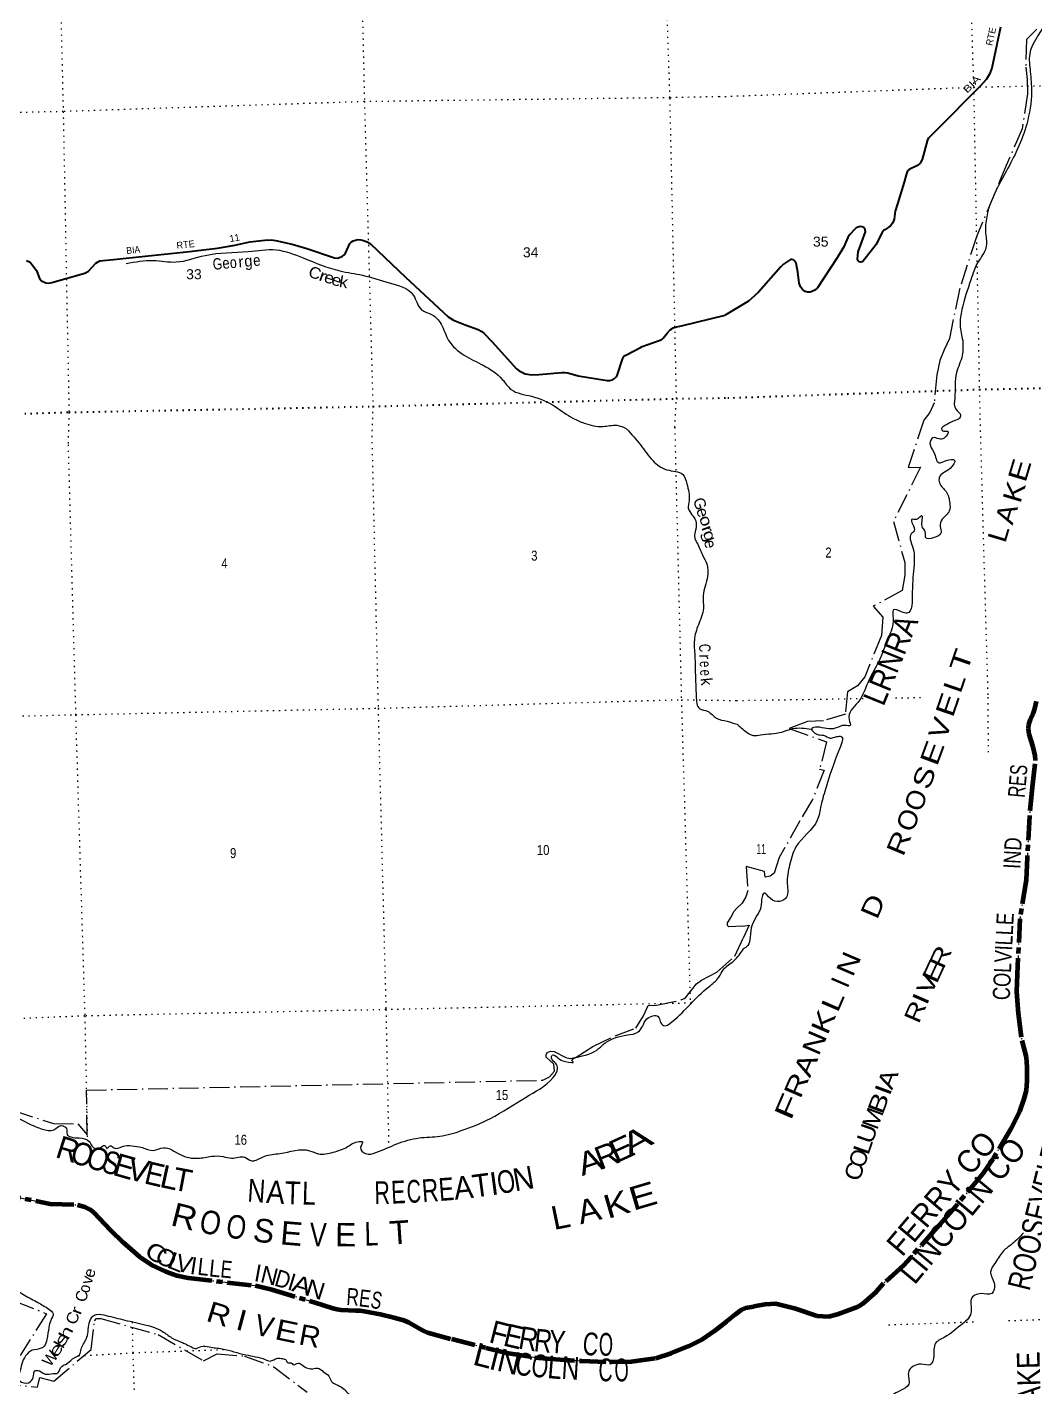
# Model space of a CAD drawing. Header units: feet. Extents: x 493183 to 745759, y 5472 to 195788.
# Drawn here: x 636282 to 653968, y 130156 to 154023 of the extents above; entities that cross this region are included whole.
import ezdxf
from ezdxf.enums import TextEntityAlignment as Align

# ---------------------------------------------------------------- set-up
doc = ezdxf.new("R2010")
doc.units = ezdxf.units.FT
doc.header["$LTSCALE"] = 70
for name, pattern in [('DASH_DOUBLE_DOT', [9.2, 5, -1.2, 0.3, -1.2, 0.3, -1.2]), ('DOT_DASHED', [7.7, 5, -1.2, 0.3, -1.2]), ('DOTTED', [1.5, 0.3, -1.2]), ('LONG_DASH_SHORT_DASH', [9.9, 6, -1.2, 1.5, -1.2])]:
    doc.linetypes.add(name, pattern=pattern)
for name, color, linetype, lineweight in [('11', 7, 'LONG_DASH_SHORT_DASH', 60), ('29', 7, 'Continuous', 25), ('39', 7, 'Continuous', 13), ('44', 7, 'DOT_DASHED', 13), ('6', 7, 'DOTTED', 25), ('7', 7, 'DOTTED', 13)]:
    doc.layers.add(name, color=color, linetype=linetype, lineweight=lineweight)
for name, color, linetype in [('12', 7, 'Continuous'), ('30', 7, 'Continuous'), ('41', 7, 'Continuous')]:
    doc.layers.add(name, color=color, linetype=linetype)

msp = doc.modelspace()

# ---------------------------------------------------------------- linework, layer by layer
at = {"layer": '11'}
for points in [[(653989.84, 142187.52), (653959.96, 142059.98), (653931.73, 141970.81), (653886.27, 141872.64), (653858.39, 141782.96), (653852.41, 141705.23), (653865.87, 141613.34), (653930.33, 141389.62), (653966.95, 141239.89), (653973.14, 141151.01)], [(653968.94, 141090.42), (653919.23, 140685.01), (653875.04, 140172.94), (653834.45, 139447.11), (653816.49, 139046.95), (653705.49, 138373.12), (653657.66, 137398.84), (653648.28, 137096.58), (653674.32, 136707.32), (653737.5, 136237.38), (653818.58, 135943.62), (653829.53, 135767.29), (653829.53, 135528.13), (653813.59, 135356.74), (653777.74, 135209.26), (653702.06, 134986.06), (653548.95, 134687.09), (653230.02, 134151.02), (653052.95, 133896.76), (652525.44, 133254.63), (652248.05, 132948.22), (651664.88, 132283.96), (651313.12, 131970.89), (651181.23, 131824.98), (650942.89, 131610.75), (650869.84, 131562.2), (650774.23, 131526.33), (650501.87, 131425.69), (650344.02, 131386.82), (650150.02, 131397.13), (649749.98, 131532.33), (649423.85, 131614.02), (649232.65, 131602.06), (649038, 131563.97)], [(635074.46, 133698.37), (636683.87, 133368.64), (637167.19, 133351.25), (637295.82, 133316.9), (637386.18, 133267.44), (637451.93, 133214.16), (637736.12, 132909.39), (637964.25, 132690.84), (638246.66, 132446.24), (638466.16, 132298.27), (638715.01, 132178.51), (638909.63, 132112.96), (639104.81, 132067.63), (640281.26, 131934.88), (640577.54, 131866.45), (641319.32, 131639.2), (641644.66, 131538.13), (641715.94, 131520.47), (641792.65, 131509.16), (642047.02, 131497.54), (642119.89, 131493), (642197.1, 131483.49), (642478.08, 131432.15), (642719.46, 131374.31), (642872.05, 131329.19), (642976.98, 131289), (643208.03, 131154.63), (643254.52, 131131.31), (643308.52, 131109.78), (643733.19, 130995.87), (644331.01, 130841.86)], [(644331.01, 130841.86), (644695.29, 130752.48), (645186.94, 130673.03), (645471.86, 130648.27), (646019.96, 130609.24), (646500.05, 130593.11), (646886.83, 130598.89), (647314.62, 130660.51), (647582.82, 130744.6), (647892.27, 130871.44), (648133.8, 130994.26), (648345.42, 131139.27), (648556.37, 131300.47), (648717.06, 131432.98), (648812.37, 131507.23), (648890.66, 131541.86), (649038, 131563.97)]]:
    msp.add_lwpolyline(points, dxfattribs=at)
at = {"layer": '29'}
for points in [[(653368.54, 154024.89), (653214.68, 153303.33), (653169.98, 153197.73), (653118.71, 153111.27), (653007.47, 152987.77), (652238.42, 152207.01), (652128.61, 152106.5), (652100.52, 152076.05), (652082.37, 152045.56), (651988.89, 151700.61), (651953.05, 151638.08), (651911.66, 151595.74), (651760.6, 151527.06), (651735.37, 151499.89), (651707.28, 151431.97), (651675.22, 151303.16), (651557.97, 150919.81)], [(651557.97, 150919.81), (651518.67, 150791.31), (651501.31, 150654.39), (651476.9, 150590.78), (651433.43, 150534.94), (651332.78, 150467.02), (651318.73, 150457.65), (651290.87, 150420.43), (651262.56, 150375.68), (651180.83, 150209.93), (650950.7, 149909.47), (650934.86, 149902.57), (650916.14, 149895.54), (650885.71, 149902.57), (650866.98, 149921.31), (650854.43, 149953.08), (650870.32, 150082.41), (650993.38, 150429.55), (650992.9, 150462.41), (650984.02, 150488.1), (650974.65, 150499.81), (650936.48, 150521.23), (650904.43, 150523.23), (650883.37, 150518.55), (650834.34, 150498.23), (650806.13, 150476.39), (650719.52, 150385.05), (650684.47, 150332.93), (650617.37, 150165.92), (650500.68, 149973.35), (650150.96, 149446.01), (650108.6, 149408.39), (650043.06, 149377.94), (650017.31, 149370.91), (649977.52, 149370.91), (649937.09, 149385.64), (649888.58, 149420.1), (649855.81, 149464.6), (649829.42, 149529.62), (649806.83, 149724.31), (649778.57, 149881.49), (649759.84, 149914.28), (649743.59, 149927.93), (649731.75, 149937.7), (649701.32, 149944.73), (649677.92, 149944.73), (649642.87, 149923.09), (649558.54, 149862.76), (649509.13, 149818.65), (649118.5, 149373.26), (649050.62, 149307.68), (648940.61, 149216.34), (648535.18, 148965.96)], [(636270.62, 149928.7), (636331.48, 149895.91), (636368.18, 149851.69), (636442.78, 149752.78), (636500, 149610.18), (636533.21, 149569.76), (636607.67, 149535.24), (636663.84, 149530.55), (636717.26, 149539.53), (637291.13, 149703.87), (637360.18, 149740.24), (637487.74, 149881.86), (637557.99, 149923.39), (637799.4, 149946.64), (639128.97, 150083.65), (639621.57, 150144.44), (639928.85, 150199.27), (640191.8, 150253.14), (640455.61, 150284.69), (640567.96, 150289.38), (640642.86, 150280.01), (640933.1, 150214.43), (641189.93, 150137.8), (641675.03, 149975.29), (641726.56, 149970.86), (641766.35, 149980.22), (641817.84, 150003.65), (641845.34, 150025.17), (641869.34, 150055.17), (641948.08, 150224.38), (641977, 150254.25), (642005.09, 150270.64), (642047.22, 150287.04), (642085.74, 150293.66), (642136.16, 150291.72), (642187.66, 150280.01), (642250.85, 150254.25), (642300.84, 150223.88), (642559.87, 149978.14), (642923.76, 149632.12), (643673.95, 148935.68), (643763.63, 148880.15), (643970.88, 148800.16), (644198.35, 148716.57), (644263.78, 148682.74), (644305.91, 148645.27), (644442.66, 148500.67), (644867.65, 148026.97), (644914.79, 147988.1), (645022.13, 147937.97), (645139.96, 147918.54), (645265.55, 147923.92), (645668.14, 147961.39), (645724.31, 147961.4), (645770.15, 147954.13), (645950.54, 147905.72), (646461.6, 147818.53), (646508.61, 147821.17), (646557.57, 147834.93), (646590.34, 147853.66), (646613.74, 147877.08), (646635.83, 147908.33), (646728.69, 148195.77), (646741.31, 148220.2), (646756.52, 148240.1), (646776.42, 148257.67), (646799.66, 148273.68), (647044.97, 148401.56), (647074.84, 148415.76), (647374.44, 148523.49), (647408.38, 148536.37), (647426.95, 148548.44), (647442.32, 148564.48), (647513.54, 148650.8), (647566.38, 148709.69), (647594.47, 148730.77), (647618.47, 148743.51), (647679.9, 148763.56), (647766.82, 148782.87), (648535.18, 148965.96)]]:
    msp.add_lwpolyline(points, dxfattribs=at)
at = {"layer": '39'}
for points in [[(649678.86, 170531.84), (649812.82, 170497.84), (649945.54, 170319.98), (650083.26, 170217.27), (650201.69, 170309.2), (650295.18, 170414.89), (650375.39, 170298.19), (650468.24, 170163.71), (650866.79, 169660.87), (651087.69, 169231.5), (651236.49, 168852.46), (651342.53, 168421.71), (651449.33, 167966.76), (651589.57, 167407.87), (651716.59, 166820.32), (651810.78, 166316.57), (651981.16, 165500.25), (651971.43, 165358.7), (651875.3, 165273.12), (651980.49, 165130.92), (652121.16, 164949.42), (652252.39, 164551.7), (652437.56, 163973.95), (652452.06, 163831.09), (652401.3, 163712.55), (652371.07, 163647.07), (652491.26, 163606.23), (652573.55, 163487.58), (652672.59, 163218.06), (652825.33, 162776.58), (652972.08, 162268.33), (652991.2, 162040.85), (652949.17, 161835.78), (652913.04, 161178.84), (652964.15, 160568.88), (653002.26, 160249.13), (652891.95, 160100.57), (652769.25, 159961.73), (652497.04, 159899.2), (652391.28, 159799.21), (652401.64, 159724.85), (652500.58, 159719.7), (652555.87, 159626.48), (652668.96, 159619.73), (652892.58, 159884.66), (653058.95, 159980.38), (653143.1, 159801.24), (653318.6, 159275.68), (653410.64, 158711.32), (653346.01, 158519.71), (653245, 158526.82), (653203.54, 158563.93), (653103.65, 158534.75), (653034.37, 158558.94), (653004.98, 158792.16), (652892.03, 158859.46), (652677.63, 158687.64), (652633.89, 158472.43), (652699.56, 158369.43), (652861.86, 158335.89), (652908.2, 158206.08), (652943.79, 158098.16), (653023.44, 157999.61), (653230.84, 157876.58), (653341.3, 157694.18), (653247.17, 157544.08), (653276.49, 157312.87), (653469.22, 156947.24), (653614.5, 156616.53), (653632.02, 156245.72), (653689.79, 155615.77), (653600.5, 155439.58), (653566.87, 155353.83), (653719.77, 155233.23), (653881.37, 154961.53), (654134.9, 154650.16), (654237.23, 154404.96), (654027.57, 153884.16), (653878.56, 153552.83), (653888.16, 153242.33), (653909.15, 152889.79), (653825.9, 152322.27), (653666.05, 151885.68), (653470.27, 151502.51), (653105.05, 150406), (653110.89, 150151.89), (652973.43, 149903.65), (652846.09, 149589.1), (652686.83, 149067.77), (652656.99, 148794.45), (652703.73, 148521.37)], [(638021.15, 149876.23), (638497.84, 149928.27), (638895.81, 149901.67), (639407.23, 150017.15), (640161.82, 150086.09), (640651.21, 150114.22), (641128.68, 149972.47), (641769.61, 149745.9), (642168.84, 149668.87), (642638.06, 149535), (643058.84, 149321.21), (643204.38, 149064.35), (643388.09, 148975.98), (643545.44, 148812.27), (643679.65, 148524.85), (643954.35, 148265.09), (644285.49, 148087.46), (644620.35, 147841.29), (644778.05, 147663.46), (645131.92, 147544.94), (645549.88, 147363.38), (645861.52, 147159.03), (646059.29, 147073.03), (646389.49, 147014.49), (646628.99, 147034.48), (646803.22, 146973.55)], [(652703.73, 148521.37), (652693.65, 148260.74), (652596.01, 147963.22), (652561.7, 147508.14), (652585.94, 147311.08), (652665.65, 147210.52), (652631.27, 147140.47)], [(652633.75, 147145.52), (652364.1, 147014.24), (652330.84, 146977.05), (652350.09, 146937.24), (652441.06, 146929.58), (652375.87, 146806.86), (652283.38, 146796.33), (652179.98, 146815.75), (652128.29, 146715.56), (652194.99, 146564.1), (652284.87, 146376.95), (652410.9, 146414.59), (652559.98, 146420.59), (652483.26, 146277.39), (652291.87, 146123.07), (652294.65, 146022.32), (652409.72, 145872.14), (652475.8, 145670.25), (652467.49, 145532.91), (652342.5, 145384.39), (652305.69, 145256.38), (652322.69, 145151.98), (652186.12, 145057.59), (652057.02, 145058.18), (652043.78, 145172.76), (651997.55, 145240.09), (651988.5, 145348.74), (651985.83, 145445.45), (651932.42, 145407.73), (651890.76, 145382.42), (651806.11, 145380.16), (651822.33, 145303.97), (651851.97, 145179.75), (651798.95, 145127.92), (651821.13, 144908.72), (651848.22, 144584.8), (651817.05, 144106.08), (651722.3, 143738.58), (651630.94, 143760.34), (651488.75, 143796.87), (651480.88, 143643.42), (651399.35, 143308.53), (651221.68, 142876.31), (651058.81, 142565.47), (650861.95, 142171.05), (650708.94, 141868.54), (650725.99, 141762.12), (650637.14, 141765.8), (650465.04, 141716.85), (650313.93, 141710.8), (650151.86, 141736.72), (650053.77, 141709.91), (650141.2, 141611.42), (650260.72, 141592.43), (650372.96, 141545.01), (650491.26, 141570.35), (650567.85, 141572.39), (650543.29, 141366.06), (650303.93, 140684.17), (650214.12, 140357.13), (650150.52, 140103.39), (649774.21, 139633.6), (649664.03, 139314.08), (649622.64, 138986.32), (649593.53, 138725.43), (649449.7, 138675.21), (649287.87, 138765.66), (649215.66, 138824.23), (649181.21, 138756.77), (649161.7, 138586.87), (649007.23, 138264.15), (648970.79, 138049.44), (648929, 137901.13), (648854.33, 137844.15)], [(646803.22, 146973.55), (647045.37, 146689.93), (647261.14, 146414.55), (647510.55, 146252.93), (647788.3, 146172.67), (647860.58, 146006.91), (647899.45, 145717.32), (647886.55, 145577.82), (647949.57, 145464.3), (648016.53, 145354.9), (648014.19, 145193.46), (647992.58, 145082), (648037.4, 144972.09), (648134.94, 144758.5), (648211.06, 144600.91), (648224.21, 144379.3), (648147.22, 144048.67), (648150.39, 143822.79), (648062.4, 143532.25), (647992.03, 143264.32), (648000.29, 142992.16), (648011.28, 142601.04), (648024.55, 142286.64), (648090.21, 142058.19), (648222.11, 142014.87), (648377.91, 141895.45), (648566.49, 141839.33), (648645.6, 141814.95), (648742.54, 141786.43)], [(630196.43, 146501.13), (630219.23, 146242.69), (630360.92, 146036.19), (630453.79, 145850.74), (630452.64, 145550.12), (630465.09, 145358.76), (630588.15, 145174.02), (630732.8, 145013.98), (630840.52, 144883.35), (630781.71, 144813.39), (630565.8, 144919.3), (630441.79, 144882.11), (630317.72, 144760.19), (630311.43, 144507.87), (630367.79, 144158.16), (630433.15, 143855.06), (630653.39, 143823.89), (630846.55, 143743.67), (630880.4, 143585.08), (630881.81, 143435.83), (630996.36, 143271.06), (631102.05, 143229.15), (631202.51, 143239.56), (631263.1, 143144.14), (631287.47, 143047.87), (631231.66, 143022.36), (631165.91, 143079.33), (631029.64, 143049.93), (630875.32, 143104.83), (630673.94, 143279.67), (630478.46, 143285.2), (630321.16, 143206.88), (630284.7, 143040.61), (630348.88, 142876.68), (630365.63, 142673.31), (630409.02, 142450.4), (630497.72, 142095.39), (630584.19, 141750.42), (630648, 141602.62), (630682.24, 141339.14), (630743.44, 141042), (630857.35, 140729.94), (630902.14, 140533.28), (630890.83, 140411.98), (631001.81, 140226.95), (631109.01, 140031.75), (631219.51, 139780.14), (631224.3, 139659.21), (631369.46, 139476.99), (631538.37, 139400.24), (631685.2, 139320.96), (631665.88, 139197.44), (631491.87, 139144.97), (631538.84, 139029.05), (631707.39, 138792.92), (631850.75, 138513.83), (631866.3, 138187.38), (631975.15, 138095.1), (632055.16, 137943.65), (632158.98, 137720.12), (632248.54, 137591.08), (632352.26, 137547.1), (632410.79, 137453.65), (632503.32, 137371.08), (632567.22, 137219.25), (632753.65, 136993.62), (632946.61, 137010.23), (633071.43, 137099.89), (633156.24, 137089.77), (633191.37, 136963.49), (633170.27, 136829.85), (633260.78, 136747.23), (633360.56, 136699.13), (633589.57, 136549.14), (633676.4, 136363.55), (633757.4, 136256.5), (633934.51, 136173.88), (634116.2, 136067.17), (634280.72, 136006.45), (634399.11, 135849.84), (634625.89, 135796.63), (634812.74, 135728.37), (634865.56, 135620.66), (634861.51, 135533.82), (634967.73, 135556.47), (635120.04, 135501.52), (635396.36, 135308.25), (635580.85, 135167.31), (635667.28, 135086.61), (635921.81, 134965.46), (636282.25, 134792.31)], [(648742.54, 141786.43), (648894.57, 141659.95), (649024.78, 141589.81), (649155, 141599.83), (649525.61, 141649.93), (649715.92, 141710.05), (649876.18, 141720.07), (650043.34, 141702.54)], [(636282.25, 134792.31), (636424.77, 134725.03), (636546.6, 134681.47), (636752.33, 134668.12), (636879.53, 134741.69), (636971.36, 134689.37), (636981.63, 134592.77), (637047.25, 134541.85), (637196.61, 134527.18), (637369.28, 134462.62), (637438.06, 134361.34), (637525.5, 134325.05), (637584.86, 134370.82), (637651.01, 134384.47), (637680.21, 134340.77), (637743.55, 134388.65), (637800.84, 134349.63), (637951.29, 134375.34), (638118.17, 134387.3), (638300.16, 134355.24), (638492.63, 134305.26), (638672.82, 134351.83), (638967.6, 134231.62), (639279.2, 134168.28), (639516.06, 134202.06), (639719.55, 134198.74), (639869.24, 134169.95), (640102.5, 134185.48), (640218.66, 134125.66), (640298.99, 134135.6), (640450.44, 134205.71), (640717.22, 134252.29), (641239.73, 134300.8), (641389.98, 134247.82), (641653.2, 134274.13), (641900.75, 134368.68), (642079.96, 134457.59), (642166.66, 134453.56), (642132.6, 134357.95), (642217.63, 134251), (642402.53, 134267.42), (642771.57, 134421.28), (643159.89, 134525.17), (643525.72, 134555.9), (643902.1, 134653.45), (644412.76, 134867.11), (645028.59, 135236.54), (645515.97, 135586.84), (645588.89, 135743.88), (645560.69, 135831.99), (645484.04, 135925.02), (645496.97, 135975.75), (645596.62, 135933.7), (645731.13, 135864.21), (645864.12, 135861.26), (645857.99, 135865.16), (646138.93, 135996.79), (646428.45, 136193.18), (646815.94, 136333.36), (647006.05, 136386.21), (647080.36, 136482.77), (647159.92, 136613.74), (647356.35, 136654.63), (647394.52, 136570.8), (647448.57, 136497.41), (647598.15, 136561.43), (647923.23, 136875.66), (648244.56, 137177.7), (648423.89, 137349.33), (648501.44, 137480.25), (648689.14, 137637.95), (648855.46, 137845.57)], [(631484.97, 133744.26), (631551.33, 133661.07), (631580.28, 133540.71), (631659.63, 133417.48), (631667.39, 133343.02), (631769.3, 133377.68), (631935.53, 133417.87), (632091.59, 133375.11), (632215.25, 133339.67), (632376.9, 133228.45), (632627.45, 133105.19), (633006.88, 132894.15), (633303.72, 132771.96), (633655.25, 132723.68), (634060.34, 132710.95), (634113.53, 132762.62), (634170.61, 132820.44), (634300.45, 132779.09), (634337.56, 132741.63), (634474.99, 132720.63), (634568.83, 132668.35), (634657.1, 132595.77), (634759.7, 132600.18), (634890.61, 132512.45), (634972.93, 132435.69), (635023.16, 132440.9), (635089.49, 132446.49), (635214.12, 132368.7), (635351.32, 132182.27), (635408.63, 132054.49), (635520.78, 131994.57), (635645.09, 131930.9), (635960.25, 131887.82), (636236.96, 131765.17), (636467.47, 131637.4), (636663.52, 131518.92), (636735.82, 131439.91), (636696.24, 131321.98), (636662.79, 131200.15), (636627.39, 130987.5), (636579.8, 130867.36), (636530.27, 130831.91), (636371.95, 130797.95), (636255.36, 130700.42), (636186.14, 130557.58), (636145.24, 130409.36), (636116.81, 130332.03), (636183.39, 130238.77), (636336.32, 130244.36), (636394.25, 130352.63), (636418.52, 130435.91), (636497.12, 130433.71), (636597.04, 130379.56), (636739.82, 130388.94), (636810.22, 130392.6), (636868.47, 130486.76), (636983.41, 130568.12), (637116.01, 130670.07), (637201.49, 130718.47), (637227.45, 130815.91), (637318.03, 130993.53), (637370.01, 131273.15), (637431.69, 131393.61), (637501.45, 131425.5), (637668.98, 131409.24), (637993.07, 131328.04), (638369.68, 131240), (638656.18, 131129.68), (638817.83, 131018.46), (639007.11, 130932.09), (639045.77, 130914.84), (639151.73, 130860.83), (639224.98, 130828.24), (639334.9, 130865.1), (639474.07, 130856.25), (639704.41, 130823.29), (640117.67, 130717.95), (640457.91, 130635.11), (640545.11, 130608.9), (640674.88, 130658.33), (640763.68, 130650.32), (640826.68, 130625.56), (640860.04, 130575.9), (640914.39, 130577.17), (640945.27, 130547.63), (641041.38, 130572.07), (641112.71, 130535.4), (641208.61, 130481.15), (641297.41, 130473.14), (641381.72, 130485.19), (641479.95, 130416.88)], [(653766.97, 132860.01), (653572.71, 132665.37), (653420.74, 132544.37), (653277.15, 132338.89), (653191.07, 132169.23), (653259.55, 131953.29), (653211.43, 131796.74), (653023.94, 131793.75), (652851.2, 131694.37), (652848.66, 131567.27), (652847.85, 131450.3), (652666.25, 131233.73), (652331.92, 130996.95), (652244.63, 130944.21), (652192.68, 130706.91), (652132.69, 130541.98), (651971.01, 130553.79), (651749.28, 130402.7), (651754.78, 130203.22), (651610.59, 130092.5), (651321.62, 129893.23), (651158.38, 129669.09), (651230.17, 129479.44), (651275.95, 129428.24), (651183.95, 129326.98), (651156.55, 129223.41), (651212.13, 128890.17), (651352.54, 128625.73), (651612.95, 128471.36), (651863.83, 128223.99), (652052.25, 128120.13), (652497.56, 127623.87), (652625.23, 127455.88), (652695.49, 127467.84), (652734.82, 127577.77), (652806.5, 127392.16), (652758.87, 127217.47), (652663.65, 127233.08), (652621.43, 127227.92), (652726.99, 127057.33)], [(641479.95, 130416.88), (641578.28, 130344.53), (641624.79, 130248.78), (641702.48, 130198.14), (641824.87, 130130.39), (641973.41, 129976.5), (642116.43, 129887.04), (642387.17, 129848.98), (642760.59, 129724.55), (643103.73, 129603.45), (643270.26, 129542.78), (643327.87, 129489.65), (643479.25, 129475.03), (643658.31, 129307.73), (643782.09, 129179.49), (643952.44, 129040.23), (644202.17, 128864.5), (644206.2, 128864.59), (644376.85, 128799.98), (644738.73, 128564.33), (645056.55, 128317.55), (645122.63, 128246.47), (645223.55, 128236.72), (645418.31, 128174.69), (645705.15, 128137.01), (646111.43, 127985.1), (646455.55, 127908.4), (646658.83, 127826.4), (646755.52, 127737.87), (646825.02, 127693.1), (647053.42, 127744.83), (647242.97, 127821.88), (647380.12, 127812.98), (647568.17, 127867.8), (647719.83, 127841.08), (647932.91, 127858.16), (648121.29, 127898.87), (648266.61, 127972.87), (648438.62, 127936.54), (648611.29, 127871.98), (648872.08, 127740.88), (649062.01, 127626.29), (649154.11, 127544.51)]]:
    msp.add_spline(points, degree=3, dxfattribs=at)
at = {"layer": '44'}
for points in [[(654005.6, 153987.73), (653824.97, 153805.82), (653807.64, 153323.43), (653836.54, 153105.65), (653842.02, 152854.54), (653743.71, 152237.4), (653466.04, 151596.29), (652949.71, 150359.33), (652644.53, 149417.54), (652470.02, 148557.53), (652377.05, 148357.91), (652300.96, 148169.94), (652246.75, 147917.77), (652202.47, 147431.44), (652124.17, 147259.11), (652018.76, 147124.33)], [(652018.76, 147124.33), (651744.2, 146291.01), (651959.59, 146298.57), (651489.06, 145345.28), (651683.97, 144624.47), (651683.88, 144404.88), (651640.88, 144131.96), (651132.22, 143858.59), (651300.7, 143666.99), (651277.25, 143342.12), (650982.39, 142618.31), (650857.66, 142460.37), (650679.12, 142353.6), (650643.26, 141966.01), (650259.45, 141846.55), (649975.5, 141836.11), (649654.31, 141712.02), (650312.53, 141480.84), (650191.66, 141000.95), (650268.76, 140982.54), (650067.1, 140464.29), (649843.39, 140090.59), (649481.83, 139447.86), (649390.53, 139171.83), (649323.82, 139121.78), (649235.19, 139101.84), (649222.44, 139200.27), (648903.47, 139291.78), (648929.03, 138869.31), (648896.8, 138758.79), (648833.42, 138644.18)], [(648844.99, 138243.85), (648598.77, 138232.17), (648574.83, 138255.8), (648574.79, 138300.06), (648628.98, 138381.65), (648690.1, 138505.62), (648736.61, 138559.55), (648833.42, 138644.18)], [(648844.99, 138243.85), (648951.6, 138259.66), (648851.15, 138030.76)], [(645334.12, 135537.14), (645448.39, 135596.68), (645539.29, 135696.3), (645527.89, 135820.78), (645393.76, 135940.68), (645390.22, 135982.27), (645411.56, 136027.54), (645470.2, 136047.74), (645534.07, 136040.15), (645734.14, 135939.73), (645811.93, 135916.79), (645919.37, 135941.58), (646208.38, 136128.64), (646604.07, 136317.92), (646964.98, 136452.16), (647100.15, 136668.2), (647183.85, 136850.97), (647330.68, 136858.06), (647762.31, 136946.24), (647830.91, 136979.12), (648031.58, 137230.71), (648118.58, 137295.45), (648386.63, 137433.23), (648703.29, 137715.4), (648851.15, 138030.75)], [(636043.9, 135007.52), (636742.91, 134776.7), (637172.07, 134769.56), (637336.03, 134578.13), (637325.12, 135363.86), (645334.12, 135537.14)], [(635074.46, 133698.37), (636683.87, 133368.64), (637167.19, 133351.25), (637295.82, 133316.9), (637386.18, 133267.44), (637451.93, 133214.16), (637736.12, 132909.39), (637964.25, 132690.84), (638246.66, 132446.24), (638466.16, 132298.27), (638715.01, 132178.51), (638909.63, 132112.96), (639104.81, 132067.63), (640281.26, 131934.88), (640577.54, 131866.45), (641319.32, 131639.2), (641644.66, 131538.13), (641715.94, 131520.47), (641792.65, 131509.16), (642047.02, 131497.54), (642119.89, 131493), (642197.1, 131483.49), (642478.08, 131432.15), (642719.46, 131374.31), (642872.05, 131329.19), (642976.98, 131289), (643208.03, 131154.63), (643254.52, 131131.31), (643308.52, 131109.78), (643733.19, 130995.87), (644331.01, 130841.86)], [(635062.07, 132050.33), (636623.2, 131439.21), (636157.63, 130703.37)], [(644388.54, 130827.21), (645035.34, 130690.48), (645672.51, 130632.26), (646093.7, 130605.42), (646539.05, 130592.45), (647048.92, 130614.63), (647378.05, 130677.03), (647666.82, 130777.16), (647957.79, 130901.34), (648278.16, 131090.48), (648540.78, 131288.34), (648766.47, 131473.89), (648881.79, 131539.26), (649037.98, 131564.55)], [(635817.15, 130220.62), (636461.82, 130147.06), (636504.2, 130322.38), (636749.64, 130257.1), (637407.39, 130811.89), (637464.32, 131315.95), (637496.69, 131357.98), (637571.99, 131356.41), (638578.51, 131073.67), (639378.39, 130611.62), (639614.48, 130735.54), (640095.16, 130695.94), (640609.76, 130509.2), (641031.16, 130187.47), (641193.58, 130064.13)]]:
    msp.add_lwpolyline(points, dxfattribs=at)
at = {"layer": '44', "linetype": 'DASH_DOUBLE_DOT'}
for points in [[(653989.84, 142187.52), (653959.96, 142059.98), (653931.73, 141970.81), (653886.27, 141872.64), (653858.39, 141782.96), (653852.41, 141705.23), (653865.87, 141613.34), (653930.33, 141389.62), (653966.95, 141239.89), (653973.14, 141151.01)], [(653968.94, 141090.42), (653919.23, 140685.01), (653875.04, 140172.94), (653834.45, 139447.11), (653816.49, 139046.95), (653705.49, 138373.12), (653657.66, 137398.84), (653648.28, 137096.58), (653674.32, 136707.32), (653737.5, 136237.38), (653818.58, 135943.62), (653829.53, 135767.29), (653829.53, 135528.13), (653813.59, 135356.74), (653777.74, 135209.26), (653702.06, 134986.06), (653548.95, 134687.09), (653230.02, 134151.02), (653052.95, 133896.76), (652525.44, 133254.63), (652248.05, 132948.22), (651664.88, 132283.96), (651313.12, 131970.89), (651181.23, 131824.98), (650942.89, 131610.75), (650869.84, 131562.2), (650774.23, 131526.33), (650501.87, 131425.69), (650344.02, 131386.82), (650150.02, 131397.13), (649749.98, 131532.33), (649423.85, 131614.02), (649232.65, 131602.06), (649037.98, 131564.55)]]:
    msp.add_lwpolyline(points, dxfattribs=at)
at = {"layer": '6'}
for points in [[(629838.92, 147069.9), (631724.87, 147109.79), (637015.19, 147263.5), (642349.14, 147365.79), (647678.2, 147502.28), (648577.07, 147516.04)], [(648577.07, 147516.04), (652994.3, 147664.2), (654910.06, 147704.67)]]:
    msp.add_lwpolyline(points, dxfattribs=at)
at = {"layer": '7'}
for p, q in [((651524.08, 142249.43), (651964.16, 142256.71)), ((648730.58, 142203.21), (651003.36, 142240.82)), ((651400.64, 131245.04), (652951.8, 131298.47))]:
    msp.add_line(p, q, dxfattribs=at)
for points in [[(652187.76, 179614.4), (652346.74, 174277.56), (652435.11, 168942.37), (652561.44, 163618.39), (652717.85, 158299.34), (652892.7, 152970.75), (652994.3, 147664.2), (653004.23, 147152.97)], [(641542.7, 179309.73), (641694.81, 174004.01), (641808.2, 168632.73), (641982.43, 163329.57), (642078.14, 158020.45), (642201.88, 152720.08), (642348.94, 147373.86), (642331.24, 146845.02)], [(636215.9, 179163.2), (636360.65, 173829.04), (636476.92, 168504.27), (636639.05, 163200.81), (636783.34, 157884.8), (636914.18, 152542.21), (637015.19, 147263.5), (636999.63, 146693.09)], [(647647.68, 146997.78), (647678.2, 147502.28), (647565, 152784.73), (647381.8, 158043.26), (647332.08, 163286.89), (647130.62, 168793.29), (647102.87, 169860.08)], [(648424.29, 152803.81), (652892.7, 152970.75), (655412.77, 153025.03)], [(648424.29, 152803.81), (647565, 152784.73), (642197.95, 152715.95), (636914.18, 152542.21), (631538.35, 152420.73), (626261.54, 152291.58), (620930.31, 152161.09), (617551.81, 152046.37)], [(653004.23, 147152.97), (653142.67, 142260.13), (653148.53, 141260.25)], [(642331.24, 146845.02), (642440.94, 142067.54), (642578.52, 136777.12), (642627.84, 134365.18)], [(647647.68, 146997.78), (647764.31, 142218.03), (647921.36, 136873.88)], [(636999.63, 146693.09), (637130.82, 141953.67), (637292.51, 136665.83), (637338.64, 134479.13)], [(630567.54, 141816.77), (631790.69, 141831.03), (637130.82, 141953.67), (642440.94, 142067.54), (647764.31, 142218.03), (648730.58, 142203.21)], [(647940.8, 136892.17), (642578.52, 136777.12), (637292.51, 136665.83), (633612.28, 136519.53)], [(653508.27, 131317.64), (654163.92, 131340.23), (659443.92, 131499.24), (664735.85, 131664.62), (670031.86, 131828.09), (675333.43, 132009.86), (679945.97, 132126.93)], [(638124.71, 131297.11), (638135.13, 130754.38), (638313.39, 125446.76), (638500.3, 120113.11), (638672.61, 114801.32), (638816.1, 109517.09), (638956.16, 104206.56), (639059.47, 100830.29)], [(637179.97, 130701.69), (638135.13, 130754.38), (639754.3, 130811.07)]]:
    msp.add_lwpolyline(points, dxfattribs=at)

# ---------------------------------------------------------------- texts
at = {"layer": '12', "width": 0.95}
for s, rotation, p in [('FERRY CO', 49.719, (651639.38, 132422.97)), ('LINCOLN CO', 50.219, (651856.97, 131930.92))]:
    msp.add_text(s, height=400, rotation=rotation, dxfattribs=at).set_placement(p)
at = {"layer": '12'}
for s, rotation, width, p in [('F', 345.643, 0.95, (644519, 130903.96)), ('E', 346.822, 0.9, (644776.04, 130846.26)), ('R', 350.086, 0.85, (645048.94, 130802.07)), ('R', 353.802, 0.8, (645318.3, 130766.07)), ('Y', 356.243, 0.8, (645574.66, 130746.16)), ('C', 355.856, 0.7, (646157.41, 130709.97)), ('O', 359.335, 0.6, (646438.48, 130700.79)), ('L', 345.603, 1.1, (644241.31, 130510.97)), ('C', 352.086, 0.75, (644978.04, 130353.56)), ('O', 353.302, 0.7, (645261.1, 130323.76)), ('L', 355.243, 0.85, (645528.42, 130299.58)), ('N', 356.55, 0.8, (645807.03, 130285.01)), ('C', 358.335, 0.65, (646429.12, 130253.88)), ('O', 1.166, 0.6, (646719.38, 130251.22))]:
    msp.add_text(s, height=400, rotation=rotation, dxfattribs=dict(at, width=width)).set_placement(p, align=Align.CENTER)
for s, rotation, p in [('I', 345.643, (644441.76, 130456.69)), ('N', 346.822, (644694.2, 130401.17))]:
    msp.add_text(s, height=400, rotation=rotation, dxfattribs=at).set_placement(p, align=Align.CENTER)
at = {"layer": '30'}
for s, rotation, p in [('RTE', 77.963, (653256.39, 153846.59)), ('11', 10.117, (639932.66, 150265.36)), ('RTE', 5.883, (639068.13, 150147.75))]:
    msp.add_text(s, height=120, rotation=rotation, dxfattribs=at).set_placement(p, align=Align.CENTER)
for rotation, width, p in [(45.433, 1.35, (652903.03, 152981.49)), (5.883, 0.95, (638149.73, 150053.11))]:
    msp.add_text('BIA', height=120, rotation=rotation, dxfattribs=dict(at, width=width)).set_placement(p, align=Align.CENTER)
at = {"layer": '41'}
for s, height, rotation, width, p in [('G', 200, 5.549, 0.8, (639631.75, 149769.83)), ('e', 200, 5.549, 0.85, (639780.66, 149784.29)), ('o', 200, 4.892, 0.8, (639907.07, 149795.36)), ('g', 200, 4.892, 0.95, (640171.97, 149821.47)), ('e', 200, 5.623, 0.85, (640320.5, 149833.5)), ('C', 200, 339.974, 1.1, (641298.66, 149616.43)), ('r', 200, 340.043, 1.35, (641440.93, 149564.68)), ('e', 200, 342.136, 1.15, (641557.01, 149530.65)), ('e', 200, 342.136, 1.15, (641685.33, 149487.67)), ('k', 200, 350.422, 1.1, (641820.79, 149452.38)), ('E', 330, 73.376, 1.3, (653859.46, 146199.49)), ('K', 330, 73.376, 1.2, (653763.22, 145819)), ('A', 330, 73.376, 1.15, (653625.6, 145433.34)), ('e', 200, 287.049, 1.1, (648045.75, 145476.44)), ('o', 200, 292.054, 1.25, (648104.41, 145323.26)), ('g', 200, 289.213, 1.3, (648168.25, 145062.79)), ('r', 200, 290.451, 1.35, (648132.88, 145180.8)), ('L', 330, 73.376, 1.15, (653488.52, 145088.46)), ('C', 200, 271.948, 0.75, (648075.92, 143121.89)), ('T', 330, 70.98, 1.4, (652835.8, 142855.89)), ('e', 200, 271.61, 0.75, (648087.96, 142838.69)), ('e', 200, 272.148, 0.75, (648094.41, 142686.96)), ('L', 330, 70.98, 1.25, (652713.4, 142456.62)), ('E', 330, 70.98, 1.35, (652591.71, 142076.87)), ('V', 330, 69.761, 1.2, (652460.92, 141658.16)), ('E', 330, 69.761, 1.4, (652321, 141227.24)), ('S', 330, 68.704, 1.3, (652176.7, 140794.77)), ('O', 330, 68.704, 1.05, (652032.5, 140396.75)), ('O', 330, 67.405, 1.1, (651892.94, 140044.42)), ('R', 330, 67.405, 1.3, (651734.38, 139640.55)), ('D', 330, 66.711, 1.25, (651277.5, 138526.68)), ('N', 330, 66.711, 1.25, (650851.38, 137517.35)), ('R', 292.8, 65.411, 1.35, (652442.93, 137642.73)), ('E', 292.8, 65.411, 1.5, (652324.17, 137390.87)), ('V', 292.8, 65.411, 1.3, (652216.77, 137167.62)), ('L', 330, 66.711, 1.35, (650572.7, 136861.75)), ('I', 292.8, 66.604, 1.5, (652100.76, 136911.2)), ('K', 330, 66.711, 1.35, (650407.24, 136496.81)), ('R', 292.8, 66.604, 1.3, (652002.31, 136683.74)), ('N', 330, 66.711, 1.25, (650252.19, 136131.69)), ('A', 330, 66.711, 1.3, (650095.94, 135742.34)), ('R', 330, 66.711, 1.3, (649934.3, 135387.42)), ('A', 292.8, 68.54, 1.25, (651521.31, 135507.03)), ('I', 292.8, 69.688, 1.4, (651445.42, 135319.34)), ('F', 330, 66.711, 1.6, (649769.11, 135014.02)), ('B', 292.8, 69.688, 1.35, (651359.38, 135086.86)), ('M', 292.8, 69.688, 1.1, (651260.47, 134819.84)), ('U', 292.8, 70.974, 1.15, (651164.33, 134554.94)), ('L', 292.8, 70.974, 1.25, (651088.78, 134335.92)), ('C', 292.8, 70.974, 1.1, (650935.41, 133891.24)), ('E', 413.1, 16.361, 1.3, (647144.15, 133310.71)), ('A', 413.1, 13.891, 1.1, (646189.35, 133054.22)), ('K', 413.1, 16.361, 1.2, (646684.59, 133164.01)), ('R', 413.1, 345.902, 1.1, (638993.74, 132943.93)), ('O', 413.1, 349.029, 0.85, (639462, 132837.74)), ('O', 413.1, 352.156, 0.8, (639926.64, 132758.55)), ('L', 413.1, 11.42, 1.05, (645684.77, 132938.38)), ('E', 413.1, 355.283, 1.05, (640904.61, 132642.13)), ('V', 413.1, 358.41, 0.8, (641384.83, 132620.84)), ('L', 413.1, 0.664, 0.8, (642327.31, 132636.63)), ('T', 413.1, 3.791, 1.05, (642829.87, 132661.3)), ('e', 200, 75.793, 1.05, (637468.8, 132133.03)), ('v', 200, 77.793, 1.05, (637428.08, 132011.59)), ('o', 200, 79.793, 0.95, (637383.28, 131863.35)), ('r', 200, 69.737, 1.35, (637237.66, 131462.17)), ('R', 363.6, 342.759, 1.15, (639595.31, 131258.69)), ('I', 363.6, 345, 1.25, (639999.59, 131150.88)), ('C', 200, 69.737, 1.1, (637172.06, 131329.33)), ('E', 363.6, 348.241, 1.2, (640801.22, 130956.35)), ('s', 200, 63.032, 1.65, (636974.69, 130943.18)), ('h', 200, 63.032, 1.5, (637050.29, 131061.87)), ('R', 363.6, 349.482, 1.05, (641213.29, 130869.07)), ('e', 200, 56.328, 1.6, (636865.74, 130750.74)), ('l', 200, 59.68, 1.25, (636928.71, 130845.55))]:
    msp.add_text(s, height=height, rotation=rotation, dxfattribs=dict(at, width=width)).set_placement(p, align=Align.CENTER)
for s, height, rotation, p in [('r', 200, 4.892, (640041.23, 149806.84)), ('G', 200, 289.538, (647998.27, 145625.15)), ('e', 200, 281.606, (648175.35, 144930.97)), ('r', 200, 271.609, (648082.32, 142968.51)), ('k', 200, 275.685, (648106.84, 142525.52)), ('I', 330, 66.711, (650703.86, 137191.44)), ('O', 292.8, 70.974, (651015.07, 134122.3)), ('S', 413.1, 352.156, (640409.89, 132690.87)), ('E', 413.1, 359.537, (641870.71, 132620.33)), ('C', 200, 76.441, (637334.64, 131724.8)), ('V', 363.6, 347.241, (640404.74, 131045.91)), ('W', 200, 52.975, (636763.32, 130595.09))]:
    msp.add_text(s, height=height, rotation=rotation, dxfattribs=at).set_placement(p, align=Align.CENTER)
at = {"layer": '44'}
for s, height, rotation, width, p in [('LRNRA', 400, 67.835, 0.9, (651620.63, 142842.35)), ('A', 400, 29.186, 1.45, (647076.33, 134306.79)), ('O', 400, 342.282, 0.9, (637191.45, 134050.43)), ('O', 400, 342.282, 0.9, (637467.06, 133965.12)), ('R', 400, 21.161, 1.05, (646529.41, 134034.18)), ('E', 400, 24.543, 1.15, (646796.95, 134155.9)), ('ROOSEVELT', 400, 76.131, 0.8, (654186.04, 133094.9)), ('S', 400, 344.027, 0.8, (637707.96, 133896.45)), ('V', 400, 346.603, 1.05, (638190.91, 133765.91)), ('A', 400, 18.438, 1.2, (646223.44, 133921.05)), ('E', 400, 346.603, 0.9, (638475.87, 133693.74)), ('L', 400, 347.706, 1.05, (638741.04, 133634.89)), ('T', 400, 7.651, 0.95, (644277.72, 133497.27)), ('O', 400, 9.933, 0.75, (644722.47, 133563.19)), ('N', 400, 9.933, 0.95, (645025.93, 133616.35)), ('N', 400, 356.322, 0.8, (640294.71, 133397.6)), ('A', 400, 356.322, 0.9, (640630.47, 133376.01)), ('T', 400, 358.366, 0.85, (640937.77, 133361.22)), ('L', 400, 358.366, 0.8, (641220.55, 133353.14)), ('R', 400, 1.262, 0.7, (642517.08, 133365.03)), ('E', 400, 2.577, 0.7, (642804.18, 133375.66)), ('C', 400, 2.577, 0.65, (643077.36, 133387.97)), ('R', 400, 4.385, 0.75, (643369.96, 133405.32)), ('E', 400, 4.385, 0.75, (643653.59, 133427.06)), ('A', 400, 5.892, 0.95, (643958.78, 133457.26)), ('C', 300, 327.231, 1.25, (638468.14, 132379.76)), ('O', 300, 332.58, 1.1, (638654.16, 132288.63)), ('L', 300, 337.881, 1.3, (638846.45, 132207.89)), ('V', 300, 346.392, 1.05, (639004.1, 132169.86)), ('L', 300, 353.836, 0.9, (639360.66, 132113.09)), ('L', 300, 354.336, 0.9, (639564.3, 132085.71)), ('E', 300, 354.314, 0.75, (639765.16, 132069.36)), ('D', 300, 343.632, 0.9, (640729.11, 131899.57)), ('A', 300, 342.932, 1.2, (641062.72, 131798.46)), ('N', 300, 342.456, 1.1, (641298.23, 131721.9)), ('R', 300, 356.206, 0.75, (641987.08, 131587.13)), ('E', 300, 353.366, 0.75, (642193.62, 131559.67)), ('S', 300, 348.72, 0.7, (642383.85, 131529.76)), ('LAKE', 400, 91.459, 0.85, (654064.29, 130198.26))]:
    msp.add_text(s, height=height, rotation=rotation, dxfattribs=dict(at, width=width)).set_placement(p, align=Align.CENTER)
for s, rotation, width, p in [('RES', 85.068, 0.7, (653792.57, 140490.48)), ('IND', 86.8, 0.8, (653711.1, 139241.95)), ('COLVILLE', 87.19, 0.8, (653525.96, 136937.2))]:
    msp.add_text(s, height=300, rotation=rotation, dxfattribs=dict(at, width=width)).set_placement(p)
for s, height, rotation, p in [('R', 400, 342.282, (636941.17, 134134.33)), ('E', 400, 344.027, (637935.06, 133831.46)), ('T', 400, 349.42, (638973.77, 133591.65)), ('I', 400, 7.651, (644501.89, 133527.38)), ('I', 300, 351.192, (639181.71, 132132.53)), ('I', 300, 349.636, (640306.22, 132005.7)), ('N', 300, 346.159, (640499.75, 131963.58)), ('I', 300, 342.932, (640885.64, 131852.82))]:
    msp.add_text(s, height=height, rotation=rotation, dxfattribs=at).set_placement(p, align=Align.CENTER)
at = {"layer": '7', "width": 1.05}
for s, p in [('34', (645119.53, 149984.27)), ('33', (639209.04, 149599.34))]:
    msp.add_text(s, height=175, dxfattribs=at).set_placement(p, align=Align.CENTER)
at = {"layer": '7'}
for s, width, p in [('35', 1.05, (650073.98, 150170.48)), ('2', 0.85, (650291.23, 144713.58)), ('4', 0.85, (639688.53, 144522.38)), ('3', 0.85, (645128.01, 144658.78)), ('10', 0.85, (645226.93, 139491.81)), ('11', 0.65, (649080.28, 139508.02)), ('9', 0.85, (639843.09, 139437.55)), ('15', 0.85, (644504.58, 135190.53)), ('16', 0.85, (639919.5, 134404.8))]:
    msp.add_text(s, height=175, dxfattribs=dict(at, width=width)).set_placement(p)

doc.saveas('drawing.dxf')
